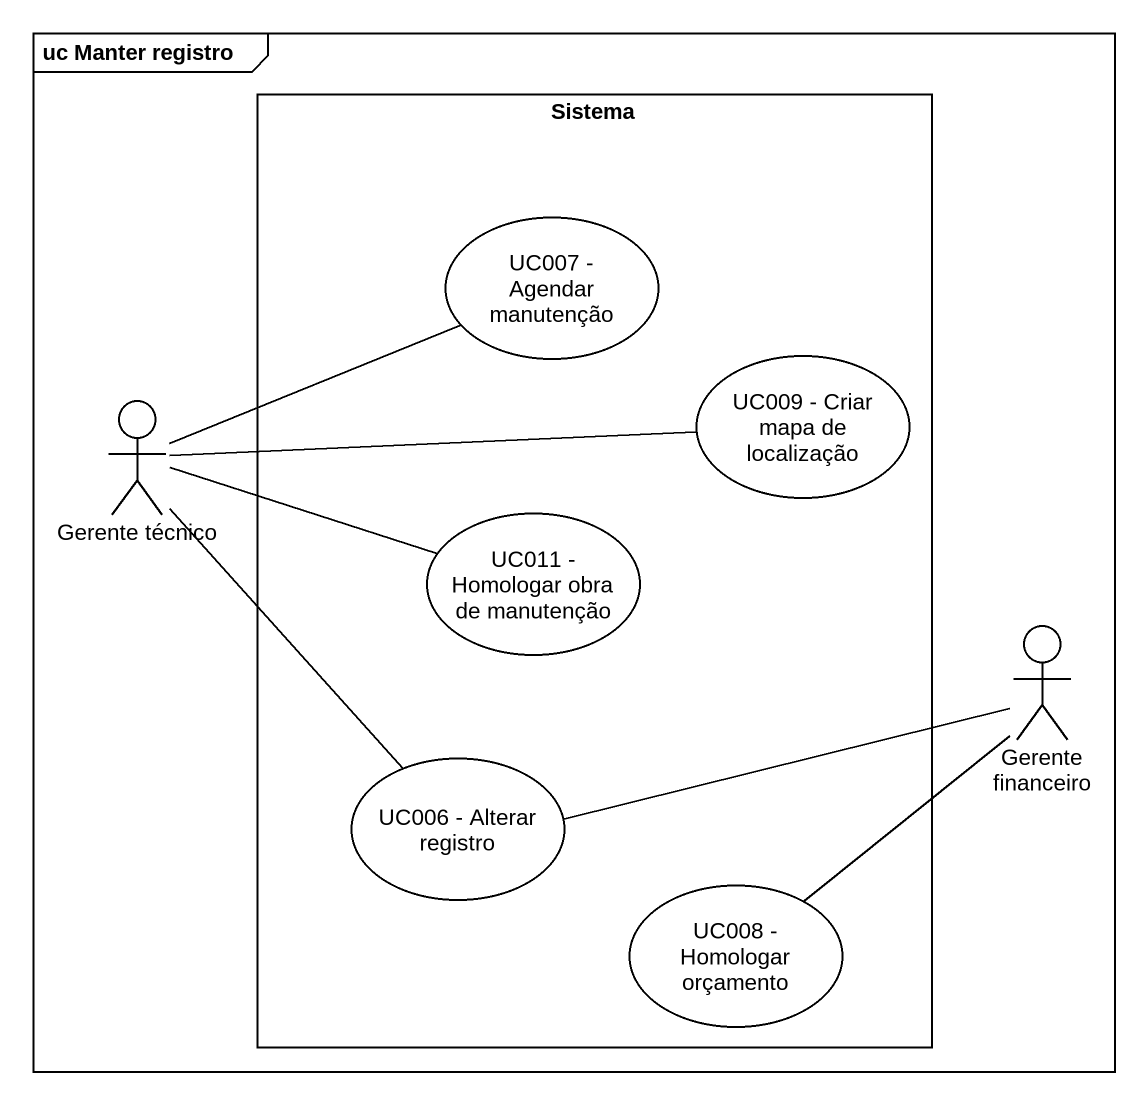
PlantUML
@startuml
mainframe uc Manter registro
rectangle Sistema {
  usecase "UC007 - Agendar manutenção" as UC007_Agendar_manutenção
  usecase "UC009 - Criar mapa de localização" as UC009_Criar_mapa_de
  usecase "UC011 - Homologar obra de manutenção" as UC011_Homologar_obra_de
  usecase "UC006 - Alterar registro" as UC006_Alterar_registro
  usecase "UC008 - Homologar orçamento" as UC008_Homologar_orçamento
}
actor "Gerente técnico" as Gerente_técnico
actor "Gerente financeiro" as Gerente_financeiro
Gerente_técnico -right- UC007_Agendar_manutenção
Gerente_técnico -right- UC009_Criar_mapa_de
Gerente_técnico -right- UC011_Homologar_obra_de
Gerente_técnico -- UC006_Alterar_registro
Gerente_financeiro -left- UC006_Alterar_registro
Gerente_financeiro -- UC008_Homologar_orçamento
@enduml
